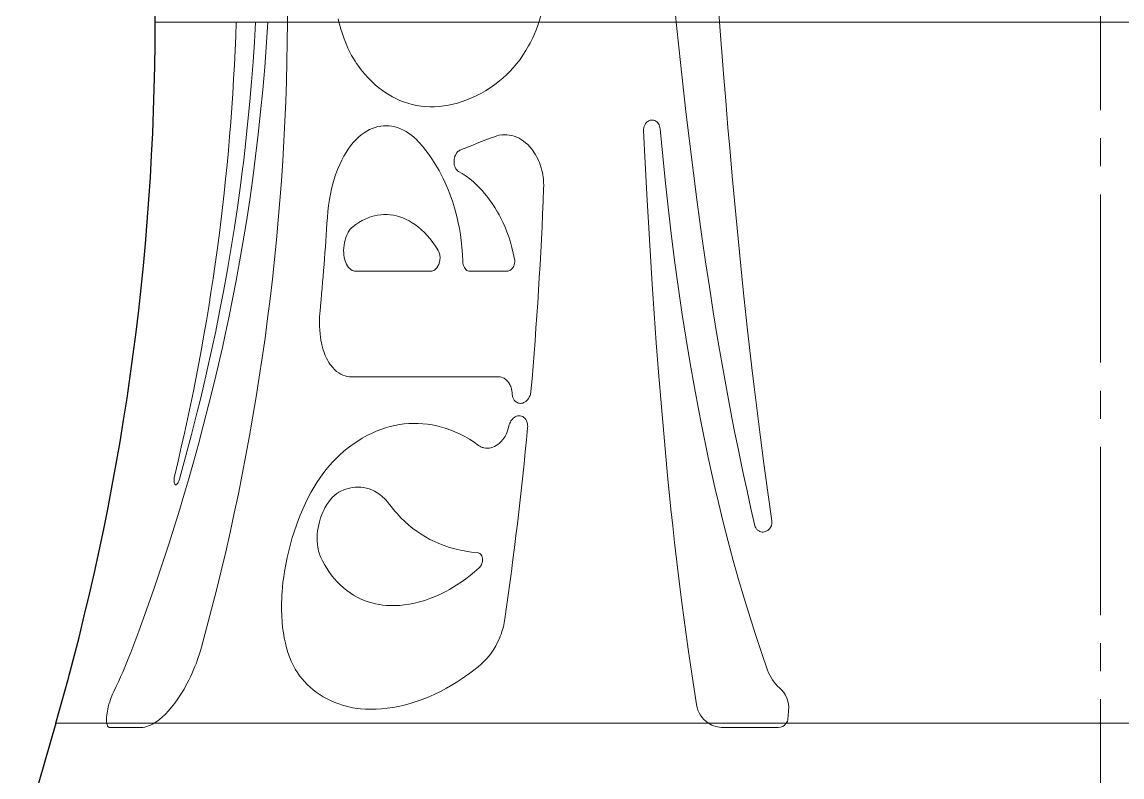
# Model space of a CAD drawing. Extents: x -234 to 800, y -95 to 506.
# Drawn here: x 591.84 to 626.16, y 58.98 to 82.52 of the extents above; entities that cross this region are included whole.
import ezdxf

# ---------------------------------------------------------------- set-up
doc = ezdxf.new("R2010")
doc.units = 0
doc.header["$LTSCALE"] = 7
doc.header["$MEASUREMENT"] = 0
doc.linetypes.add('CENTER2', pattern=[1.125, 0.75, -0.125, 0.125, -0.125])
for name, color, linetype, lineweight in [('1', 1, 'CENTER2', 15), ('3', 3, 'CONTINUOUS', 30), ('8', 252, 'CONTINUOUS', 15)]:
    doc.layers.add(name, color=color, linetype=linetype, lineweight=lineweight)

msp = doc.modelspace()

# ---------------------------------------------------------------- linework, layer by layer
at = {"layer": '1'}
msp.add_line((625.4912, 242.5247), (625.4912, -1.9753), dxfattribs=at)
at = {"layer": '3'}
msp.add_line((592.8906, 60.6521), (591.8352, 57.004), dxfattribs=at)
for centre, radius, start, end in [((475.0712, 82.5247), 120.92, 0, 6.97865), ((517.2912, 82.5247), 78.7, 343.863616, 0)]:
    msp.add_arc(centre, radius, start, end, dxfattribs=at)
at = {"layer": '8', "lineweight": 13, "ltscale": 0.383924}
msp.add_line((611.3481, 82.5247), (595.9912, 82.5247), dxfattribs=at)
at = {"layer": '8', "lineweight": 13}
for p, q in [((654.9912, 82.5247), (611.3481, 82.5247)), ((658.0917, 60.6521), (609.8617, 60.6521))]:
    msp.add_line(p, q, dxfattribs=at)
at = {"layer": '8', "lineweight": 13, "ltscale": 0.0583}
msp.add_line((604.5894, 74.7502), (602.2575, 74.7502), dxfattribs=at)
at = {"layer": '8', "lineweight": 13, "ltscale": 0.028964}
msp.add_line((605.8156, 74.7502), (606.9742, 74.7502), dxfattribs=at)
at = {"layer": '8', "lineweight": 13, "ltscale": 0.114301}
msp.add_line((606.7022, 71.4574), (602.1301, 71.4574), dxfattribs=at)
at = {"layer": '8', "lineweight": 13, "ltscale": 0.424276}
msp.add_line((609.8617, 60.6521), (592.8906, 60.6521), dxfattribs=at)
at = {"layer": '8', "lineweight": 13, "ltscale": 0.024347}
msp.add_line((595.553, 60.5188), (594.5791, 60.5188), dxfattribs=at)
at = {"layer": '8', "lineweight": 13, "ltscale": 0.042724}
msp.add_line((615.434, 60.5188), (613.725, 60.5188), dxfattribs=at)
at = {"layer": '8', "lineweight": 13}
for points in [[(595.2312, 62.8635), (595.4766, 63.5241), (595.7179, 64.1924), (595.9548, 64.8683), (596.187, 65.5519), (596.4141, 66.2432), (596.5303, 66.6062), (596.6449, 66.9712), (596.7557, 67.3303), (596.8648, 67.6913), (597.0275, 68.2428), (597.1866, 68.7988), (597.3418, 69.3595), (597.4932, 69.9249), (597.6708, 70.6152), (597.8424, 71.3124), (598.0075, 72.0164), (598.0876, 72.371), (598.1659, 72.7272), (598.2877, 73.3006), (598.4049, 73.8783), (598.5175, 74.4602), (598.6252, 75.0462), (598.7279, 75.6362), (598.8374, 76.3047), (598.9403, 76.9782), (599.0364, 77.6564), (599.1254, 78.3392), (599.2074, 79.0266), (599.282, 79.7182), (599.3491, 80.4141), (599.3798, 80.7635), (599.4085, 81.1139), (599.4438, 81.5826), (599.4756, 82.0529), (599.5038, 82.5247)], [(599.1234, 82.5247), (599.0885, 81.8999), (599.0474, 81.2777), (599.0003, 80.6582), (598.9472, 80.0417), (598.8882, 79.4282), (598.8234, 78.8179), (598.7531, 78.2109), (598.7094, 77.8583), (598.6639, 77.5069), (598.5675, 76.8077), (598.4639, 76.1135), (598.3534, 75.4243), (598.236, 74.7403), (598.1227, 74.118), (598.004, 73.5001), (597.8802, 72.887), (597.7512, 72.2784), (597.6174, 71.6747), (597.4788, 71.0757), (597.3934, 70.7186), (597.3064, 70.3632), (597.1276, 69.6577), (596.9428, 68.9591), (596.7521, 68.2675)], [(601.7273, 82.5247), (601.7027, 82.6281)], [(602.3152, 81.1755), (602.2729, 81.2358), (602.2311, 81.2988), (602.1763, 81.3873), (602.1224, 81.4813), (602.0697, 81.5809), (602.0078, 81.7087), (601.9477, 81.8464), (601.8895, 81.995), (601.8334, 82.1554), (601.7798, 82.3288), (601.7531, 82.4248), (601.7273, 82.5247)], [(607.9682, 82.5247), (607.9196, 82.3851), (607.8686, 82.2523), (607.8156, 82.1262), (607.7751, 82.0364), (607.7336, 81.95), (607.6908, 81.8656), (607.6473, 81.7844), (607.5592, 81.632), (607.469, 81.4903), (607.377, 81.3583), (607.325, 81.2887), (607.2726, 81.2218), (607.1668, 81.0959), (607.0601, 80.98), (606.9526, 80.8735), (606.8442, 80.7755), (606.7352, 80.6857)], [(614.7108, 66.8135), (614.5854, 67.3548), (614.463, 67.9005), (614.3435, 68.4506), (614.2567, 68.8616), (614.1714, 69.2751), (614.0859, 69.6998), (614.002, 70.127), (613.8405, 70.9798), (613.6849, 71.8422), (613.535, 72.714), (613.4085, 73.4845), (613.2861, 74.262), (613.1678, 75.0463), (613.0534, 75.8373), (612.9793, 76.3682), (612.9068, 76.9019), (612.7669, 77.9775), (612.6333, 79.0636), (612.5655, 79.6381), (612.4999, 80.2111), (612.3743, 81.3576), (612.2538, 82.5247)], [(613.6036, 82.5247), (613.7292, 80.91), (613.7975, 80.0699), (613.8676, 79.2326), (613.9333, 78.4708), (614.0008, 77.7118), (614.1103, 76.5247), (614.2245, 75.3452), (614.3437, 74.1737), (614.4681, 73.0107), (614.539, 72.3751), (614.6116, 71.7424), (614.6816, 71.1497), (614.7532, 70.5596), (614.8676, 69.6516), (614.9863, 68.7499), (615.1096, 67.8546), (615.2377, 66.9659)], [(606.7352, 80.6857), (606.5893, 80.5757), (606.4434, 80.4748), (606.2976, 80.3826), (606.1521, 80.2987), (606.0069, 80.2231), (605.8621, 80.1554), (605.7178, 80.0954), (605.5741, 80.043), (605.4311, 79.9981), (605.2888, 79.9605), (605.1426, 79.9293), (604.9974, 79.9057), (604.8532, 79.8897), (604.7101, 79.8813), (604.5681, 79.8804), (604.4273, 79.887), (604.2877, 79.9012), (604.1493, 79.923), (604.0122, 79.9524), (603.8764, 79.9895), (603.7419, 80.0345), (603.6751, 80.06), (603.6087, 80.0875), (603.5032, 80.1358), (603.3986, 80.1894), (603.2949, 80.2485), (603.1922, 80.3131), (603.0905, 80.3834), (602.9753, 80.4711), (602.8614, 80.5668), (602.749, 80.6708), (602.638, 80.7833), (602.5287, 80.9046), (602.421, 81.0353), (602.3152, 81.1755)], [(611.2332, 79.1306), (611.233, 79.1605), (611.2351, 79.1902), (611.2394, 79.2186), (611.2454, 79.245), (611.2605, 79.2894), (611.2786, 79.3266), (611.298, 79.3569), (611.3134, 79.3764), (611.3292, 79.3935), (611.3476, 79.4102), (611.3663, 79.4243), (611.4016, 79.4448), (611.4376, 79.4582), (611.474, 79.4652), (611.5095, 79.4661), (611.5448, 79.4612), (611.5798, 79.4502), (611.6144, 79.4327), (611.6482, 79.4077), (611.6757, 79.3797), (611.7017, 79.344), (611.7183, 79.3136), (611.7327, 79.2778), (611.7441, 79.2349), (611.7497, 79.1968)], [(601.3654, 76.4276), (601.3807, 76.6176), (601.4022, 76.804), (601.4293, 76.9839), (601.4609, 77.1551), (601.4974, 77.3212), (601.5371, 77.4771), (601.5795, 77.6229), (601.624, 77.759), (601.6545, 77.8446), (601.6858, 77.9263), (601.7498, 78.0786), (601.8156, 78.2176), (601.882, 78.3432), (601.9496, 78.4581), (602.0183, 78.5632), (602.0879, 78.6595), (602.1705, 78.7615), (602.254, 78.8529), (602.3383, 78.9342), (602.4232, 79.0062), (602.5087, 79.0692), (602.5948, 79.1237), (602.6815, 79.1701), (602.7676, 79.2083), (602.8543, 79.2391), (602.9414, 79.2626), (603.0289, 79.279), (603.1168, 79.2883), (603.2049, 79.2906), (603.2932, 79.286), (603.3817, 79.2742), (603.4702, 79.2555), (603.5588, 79.2295), (603.6475, 79.1962), (603.736, 79.1554), (603.8244, 79.1069), (603.9125, 79.0503), (603.9913, 78.9924), (604.0697, 78.9275), (604.1475, 78.8552), (604.2245, 78.7751)], [(606.5767, 78.9476), (606.6542, 78.9728), (606.7319, 78.9911), (606.8097, 79.0025), (606.8875, 79.0073), (606.9654, 79.0054), (607.0433, 78.9969), (607.1211, 78.9816), (607.1987, 78.9595), (607.2761, 78.9302), (607.3457, 78.8976), (607.4148, 78.8586), (607.4833, 78.8133), (607.5508, 78.7613), (607.6172, 78.7023), (607.6839, 78.6337), (607.7494, 78.5561), (607.7815, 78.5135), (607.8132, 78.4682), (607.8546, 78.4032), (607.8949, 78.3325), (607.9338, 78.2557), (607.9579, 78.2026), (607.9811, 78.1466), (608.0105, 78.0668), (608.0375, 77.9812), (608.0617, 77.8892), (608.0755, 77.8268), (608.0877, 77.7618), (608.098, 77.6948), (608.1062, 77.6254), (608.1137, 77.5292), (608.1169, 77.4299), (608.1153, 77.3288)], [(612.8841, 61.237), (612.7556, 62.0592), (612.6333, 62.8893), (612.5169, 63.7273), (612.4062, 64.5731), (612.301, 65.4267), (612.2012, 66.288), (612.1437, 66.8083), (612.0879, 67.3313), (611.9816, 68.3852), (611.8817, 69.4492), (611.7881, 70.5229), (611.7002, 71.606), (611.6311, 72.5153), (611.5656, 73.4306), (611.5035, 74.3514), (611.459, 75.0455), (611.4163, 75.7425), (611.3359, 77.1444), (611.2831, 78.1353), (611.2332, 79.1306)], [(611.7497, 79.1968), (611.8304, 78.3437), (611.9171, 77.498), (612.0098, 76.6603), (612.1086, 75.8311), (612.2136, 75.0108), (612.3247, 74.1999), (612.442, 73.3985), (612.5615, 72.6329), (612.687, 71.8765), (612.8185, 71.1296), (612.9562, 70.3922), (613.0278, 70.0245), (613.1011, 69.6592), (613.1748, 69.3017), (613.25, 68.9466), (613.3535, 68.4734), (613.4599, 68.0046), (613.569, 67.5402), (613.7189, 66.9278), (613.8739, 66.3232), (614.034, 65.7264), (614.1993, 65.1374), (614.3697, 64.5561), (614.5453, 63.9824), (614.7261, 63.4163), (614.9122, 62.8578), (615.1036, 62.3066)], [(604.2245, 78.7751), (604.3321, 78.6522), (604.4388, 78.5201), (604.5442, 78.3787), (604.6483, 78.2271), (604.7507, 78.0647), (604.8012, 77.9792), (604.8512, 77.8906), (604.917, 77.7676), (604.9817, 77.6386), (605.045, 77.5035), (605.1219, 77.3254), (605.1959, 77.1366), (605.2663, 76.9364), (605.3001, 76.8318), (605.3327, 76.7239), (605.3744, 76.5747), (605.4136, 76.4195), (605.4501, 76.258), (605.4848, 76.0833), (605.5157, 75.9018), (605.5423, 75.7135), (605.5662, 75.4979), (605.5838, 75.2743), (605.5943, 75.0444)], [(605.4602, 77.8661), (605.431, 77.8862), (605.4031, 77.9132), (605.3766, 77.9487), (605.364, 77.9703), (605.3521, 77.9951), (605.3373, 78.0352), (605.3254, 78.0838), (605.3208, 78.1142), (605.318, 78.1469), (605.3174, 78.1812), (605.3193, 78.2158), (605.3237, 78.2516), (605.3303, 78.2853), (605.3384, 78.3158), (605.3476, 78.3429), (605.3593, 78.371), (605.3717, 78.396), (605.3983, 78.4379), (605.4257, 78.4704), (605.4515, 78.4938), (605.4777, 78.5119), (605.504, 78.5251)], [(607.2063, 75.1318), (607.1682, 75.3165), (607.1252, 75.4919), (607.0781, 75.6583), (607.0256, 75.8215), (606.9699, 75.9758), (606.9115, 76.1217), (606.8507, 76.2599), (606.81, 76.3458), (606.7685, 76.4289), (606.7243, 76.5129), (606.6793, 76.5939), (606.5894, 76.744), (606.5095, 76.8663), (606.4283, 76.9811), (606.346, 77.089), (606.2629, 77.1901), (606.207, 77.2541), (606.1509, 77.3153), (606.0378, 77.4299), (605.9237, 77.5347), (605.8088, 77.6303), (605.6932, 77.7172), (605.5769, 77.7957), (605.4602, 77.8661)], [(602.1593, 76.1402), (602.2547, 76.2121), (602.3505, 76.2759), (602.4466, 76.3318), (602.5432, 76.3801), (602.6402, 76.421), (602.7374, 76.4547), (602.835, 76.4814), (602.9329, 76.5011), (603.0311, 76.5139), (603.1295, 76.5199), (603.228, 76.5191), (603.3267, 76.5115), (603.4253, 76.4971), (603.5239, 76.4759), (603.6225, 76.4477), (603.7209, 76.4125), (603.8192, 76.3701), (603.9173, 76.3203), (604.0152, 76.2628), (604.1128, 76.1974), (604.2099, 76.1238), (604.3064, 76.0416), (604.3955, 75.9569), (604.4838, 75.8638), (604.571, 75.762), (604.657, 75.6508), (604.7414, 75.5297), (604.8237, 75.3981)], [(602.2575, 74.7502), (602.2167, 74.7533), (602.1767, 74.7629), (602.1376, 74.7789), (602.0994, 74.8017), (602.0622, 74.8319), (602.0263, 74.8701), (601.9916, 74.9177), (601.9589, 74.976), (601.9382, 75.0229), (601.919, 75.0767), (601.9018, 75.1386), (601.8903, 75.194), (601.8813, 75.2555), (601.8753, 75.323), (601.8733, 75.3964), (601.8763, 75.4822), (601.8852, 75.568), (601.8993, 75.6497), (601.917, 75.7247), (601.9425, 75.8065), (601.9702, 75.8766), (601.9988, 75.9363), (602.019, 75.9725), (602.0394, 76.0052), (602.0811, 76.0619), (602.12, 76.1049), (602.1593, 76.1402)], [(604.8237, 75.3981), (604.8459, 75.3537), (604.8562, 75.3263), (604.8654, 75.2953), (604.8725, 75.2627), (604.8777, 75.2266), (604.8803, 75.1929), (604.8806, 75.1568), (604.8785, 75.1201), (604.8741, 75.0842), (604.8673, 75.0484), (604.8588, 75.0152), (604.8492, 74.9855), (604.8387, 74.9586), (604.8254, 74.9298), (604.8116, 74.9043), (604.7832, 74.8617), (604.7538, 74.8277), (604.7208, 74.7985), (604.6877, 74.7768), (604.6546, 74.7618), (604.6218, 74.7531), (604.5894, 74.7502)], [(605.5943, 75.0444), (605.5975, 75.0013), (605.6041, 74.9631), (605.6118, 74.9337), (605.6206, 74.9078), (605.6407, 74.865), (605.6629, 74.8314), (605.691, 74.8008), (605.721, 74.7779), (605.7521, 74.7622), (605.7837, 74.7531), (605.8156, 74.7502)], [(606.9742, 74.7502), (607.0011, 74.7523), (607.0278, 74.7587), (607.0565, 74.7705), (607.0848, 74.7878), (607.1132, 74.8118), (607.1417, 74.8442), (607.1615, 74.8738), (607.1805, 74.9107), (607.1968, 74.955), (607.207, 74.9989), (607.2121, 75.0478), (607.2115, 75.0919), (607.2063, 75.1318)], [(602.1301, 71.4574), (602.0584, 71.4608), (601.9878, 71.4709), (601.9184, 71.4878), (601.8502, 71.5117), (601.7833, 71.5427), (601.7179, 71.5811), (601.654, 71.6272), (601.5917, 71.6814), (601.5306, 71.7449), (601.4718, 71.8175), (601.4432, 71.8575), (601.4153, 71.9), (601.3748, 71.9691), (601.3357, 72.0449), (601.2985, 72.1281), (601.2632, 72.2194), (601.2268, 72.3318), (601.1939, 72.4564), (601.1791, 72.5237), (601.1655, 72.5946), (601.1495, 72.6952), (601.1364, 72.8028), (601.1266, 72.9178), (601.1206, 73.0417), (601.1191, 73.1729), (601.1226, 73.3092), (601.1316, 73.4491), (601.1354, 73.4927)], [(607.1318, 70.9381), (607.1291, 70.9767), (607.1246, 71.0129), (607.1116, 71.0791), (607.101, 71.1173), (607.089, 71.1524), (607.0749, 71.1867), (607.0598, 71.218), (607.0284, 71.2708), (606.9949, 71.315), (606.9647, 71.3473), (606.9337, 71.3746), (606.9021, 71.3974), (606.8781, 71.4119), (606.8538, 71.4242), (606.8044, 71.4428), (606.7538, 71.4538), (606.7022, 71.4574)], [(607.7194, 71.0034), (607.7149, 70.9679), (607.7082, 70.9337), (607.6994, 70.9017), (607.6893, 70.8725), (607.6677, 70.8242), (607.6442, 70.784), (607.6196, 70.7504), (607.6015, 70.7296), (607.5833, 70.7114), (607.562, 70.693), (607.5408, 70.6774), (607.5015, 70.6548), (607.4628, 70.6396), (607.4246, 70.631), (607.3866, 70.6287), (607.349, 70.6327), (607.3177, 70.6411), (607.2865, 70.6548), (607.256, 70.674), (607.2269, 70.6992), (607.1994, 70.7314), (607.1746, 70.7716), (607.1555, 70.8154), (607.1468, 70.8429), (607.1395, 70.8738), (607.1346, 70.9046), (607.1318, 70.9381)], [(607.0299, 69.916), (607.0425, 69.9656), (607.0583, 70.0092), (607.0761, 70.0472), (607.0951, 70.0801), (607.1228, 70.1189), (607.1509, 70.1505), (607.1792, 70.1762), (607.2004, 70.1922), (607.2216, 70.2058), (607.264, 70.2263), (607.3065, 70.2387), (607.3464, 70.2434), (607.3858, 70.2412), (607.4246, 70.2322), (607.4626, 70.2158), (607.4813, 70.2046), (607.4996, 70.1912), (607.5293, 70.1634), (607.5566, 70.1288), (607.57, 70.107), (607.5826, 70.0821), (607.5933, 70.0559), (607.6028, 70.0261), (607.6107, 69.992), (607.616, 69.9535), (607.618, 69.911), (607.6158, 69.8663)], [(601.7398, 69.0095), (601.8826, 69.1346), (602.0255, 69.2501), (602.1686, 69.3564), (602.3119, 69.4537), (602.4553, 69.5424), (602.599, 69.6228), (602.7429, 69.695), (602.8871, 69.7593), (603.0316, 69.8159), (603.1764, 69.8649), (603.3215, 69.9065), (603.4669, 69.9408), (603.6127, 69.9678), (603.7588, 69.9876), (603.9051, 70.0002), (604.0509, 70.0057), (604.1968, 70.0042), (604.3427, 69.9956), (604.4887, 69.98), (604.6347, 69.9572), (604.7807, 69.9274), (604.9266, 69.8903), (605.0724, 69.8459), (605.2182, 69.7941), (605.3638, 69.7347), (605.5091, 69.6676), (605.6542, 69.5925), (605.7989, 69.5093), (605.9431, 69.4177), (606.0866, 69.3175)], [(606.0866, 69.3175), (606.1224, 69.2938), (606.1589, 69.274), (606.196, 69.2582), (606.2242, 69.2486), (606.2527, 69.2411), (606.3056, 69.2323), (606.3593, 69.2298), (606.4138, 69.2336), (606.4689, 69.2438), (606.5248, 69.2606), (606.5812, 69.2842), (606.6379, 69.3153), (606.6896, 69.3502), (606.7405, 69.3918), (606.791, 69.441), (606.8412, 69.4996), (606.8758, 69.5469), (606.9096, 69.6002), (606.9424, 69.6606), (606.9678, 69.7157), (606.9914, 69.7765), (607.0125, 69.8435), (607.0299, 69.916)], [(600.65, 61.95), (600.5735, 62.0365), (600.4999, 62.1303), (600.4294, 62.2319), (600.3622, 62.3417), (600.2985, 62.4601), (600.2384, 62.588), (600.1821, 62.726), (600.1355, 62.8584), (600.0925, 63), (600.0536, 63.1516), (600.0191, 63.3143), (599.9922, 63.4705), (599.9698, 63.637), (599.9524, 63.8143), (599.9405, 64.0029), (599.9349, 64.2028), (599.9361, 64.4141), (599.9398, 64.529), (599.9455, 64.6468), (599.9533, 64.7642), (599.9633, 64.8839), (599.9803, 65.0491), (600.0015, 65.2177), (600.0269, 65.3887), (600.0647, 65.6061), (600.1086, 65.8225), (600.1577, 66.0353), (600.2113, 66.2425), (600.2686, 66.4425), (600.3062, 66.5639), (600.3447, 66.682), (600.3866, 66.8034), (600.4292, 66.921), (600.5141, 67.1385), (600.5975, 67.3345), (600.6821, 67.518), (600.7675, 67.6897), (600.8534, 67.8503), (600.945, 68.0097), (601.0368, 68.1584), (601.1289, 68.2972), (601.2212, 68.4269), (601.3247, 68.5623), (601.4282, 68.6874), (601.5318, 68.8032), (601.6356, 68.9104), (601.7398, 69.0095)], [(596.7521, 68.2675), (596.7414, 68.2332), (596.7307, 68.2043), (596.7102, 68.1599), (596.6908, 68.1286), (596.6708, 68.1054), (596.6522, 68.0922), (596.6435, 68.089), (596.6352, 68.088), (596.6272, 68.0891), (596.6197, 68.0924), (596.6126, 68.098), (596.606, 68.1058), (596.5944, 68.1294), (596.5868, 68.1585), (596.5821, 68.1985), (596.582, 68.2546), (596.5878, 68.3164), (596.6024, 68.3938)], [(601.7882, 67.8954), (601.878, 67.934), (601.9675, 67.9652), (602.0567, 67.9892), (602.1455, 68.0062), (602.2338, 68.0161), (602.3217, 68.0191), (602.4089, 68.0151), (602.4955, 68.0042), (602.5814, 67.9863), (602.6668, 67.9611), (602.7513, 67.9287), (602.8348, 67.8889), (602.9173, 67.8414), (602.9985, 67.7858), (603.0785, 67.7218), (603.1571, 67.6488), (603.1959, 67.6086), (603.2342, 67.5659), (603.2718, 67.521), (603.3089, 67.4733)], [(601.1544, 65.8468), (601.122, 65.9257), (601.1072, 65.9693), (601.0936, 66.0161), (601.0775, 66.0837), (601.0641, 66.158), (601.0539, 66.2398), (601.0473, 66.3356), (601.0463, 66.44), (601.0518, 66.5535), (601.0617, 66.6498), (601.0764, 66.7479), (601.0957, 66.845), (601.1188, 66.9391), (601.1538, 67.0556), (601.1926, 67.163), (601.2332, 67.2588), (601.2602, 67.3158), (601.2876, 67.3689), (601.3178, 67.423), (601.3482, 67.4731), (601.4063, 67.5591), (601.4648, 67.6339), (601.53, 67.706), (601.5953, 67.7675), (601.6602, 67.8191), (601.7246, 67.8615), (601.7882, 67.8954)], [(603.3089, 67.4733), (603.365, 67.4002), (603.4219, 67.3292), (603.4804, 67.2596), (603.5397, 67.1921), (603.6596, 67.0645), (603.7824, 66.945), (603.907, 66.8342), (604.0342, 66.7309), (604.1638, 66.6348), (604.2958, 66.5459), (604.4301, 66.4639), (604.5666, 66.3885), (604.7052, 66.3197), (604.846, 66.2572), (604.9546, 66.2138), (605.0644, 66.174), (605.1753, 66.1377), (605.2589, 66.1129), (605.3432, 66.0899), (605.4287, 66.0688), (605.5149, 66.0495), (605.6884, 66.0169), (605.8641, 65.9918), (606.0421, 65.9742)], [(615.2377, 66.9659), (615.2403, 66.9413), (615.2408, 66.9153), (615.239, 66.889), (615.235, 66.8633), (615.2289, 66.8377), (615.2214, 66.8147), (615.2029, 66.774), (615.1889, 66.7506), (615.1741, 66.7299), (615.1433, 66.6959), (615.1115, 66.6695), (615.0791, 66.6493), (615.0422, 66.6327), (615.0052, 66.6221), (614.9684, 66.617), (614.9319, 66.6172), (614.8958, 66.6228), (614.86, 66.6341), (614.8256, 66.6514), (614.7925, 66.6757), (614.776, 66.6914), (614.7601, 66.7098), (614.746, 66.7296), (614.7329, 66.7526), (614.7206, 66.7807), (614.7108, 66.8135)], [(606.0421, 65.9742), (606.075, 65.9681), (606.1064, 65.9549), (606.1218, 65.9453), (606.1367, 65.9333), (606.1507, 65.9193), (606.1641, 65.9026), (606.1812, 65.874), (606.1957, 65.8379), (606.2015, 65.8163), (606.2058, 65.7921), (606.2085, 65.7462), (606.2039, 65.6953), (606.1983, 65.6677), (606.1909, 65.6419), (606.1728, 65.5971), (606.1491, 65.5556), (606.124, 65.5227), (606.0987, 65.4967)], [(606.0987, 65.4967), (605.9594, 65.3752), (605.8204, 65.2617), (605.6817, 65.1558), (605.5434, 65.0574), (605.4056, 64.9659), (605.2912, 64.895), (605.1773, 64.8286), (605.0638, 64.7666), (604.9791, 64.723), (604.8947, 64.6818), (604.7301, 64.6079), (604.5668, 64.5427), (604.4051, 64.4862), (604.245, 64.4382), (604.0866, 64.3985), (603.9301, 64.367), (603.7755, 64.3436), (603.623, 64.3282), (603.4726, 64.3208), (603.3981, 64.3201), (603.3243, 64.3214), (603.2073, 64.3276), (603.0918, 64.3389), (602.9778, 64.3554), (602.8653, 64.377), (602.7544, 64.404), (602.6355, 64.4394), (602.5186, 64.4813), (602.404, 64.5296), (602.2915, 64.5847), (602.1814, 64.6465), (602.0736, 64.7153), (601.9684, 64.7912), (601.8657, 64.8746), (601.7662, 64.9652), (601.6695, 65.0638), (601.5756, 65.1707), (601.5298, 65.2274), (601.4847, 65.2863), (601.4142, 65.3855), (601.3458, 65.4908), (601.2796, 65.6026), (601.2158, 65.7212), (601.1544, 65.8468)], [(606.9082, 63.9105), (606.8868, 63.7849), (606.8589, 63.6619), (606.8254, 63.5433), (606.7873, 63.4307), (606.7617, 63.3636), (606.7349, 63.2991), (606.6782, 63.1775), (606.6183, 63.0653), (606.5563, 62.9621), (606.4927, 62.8671), (606.4524, 62.8117), (606.4119, 62.7592), (606.3303, 62.6622), (606.2483, 62.5748), (606.1606, 62.491), (606.073, 62.4161)], [(597.4348, 63.0255), (597.382, 62.8461), (597.3255, 62.6739), (597.2663, 62.5106), (597.223, 62.3998), (597.1792, 62.2941), (597.1347, 62.1925), (597.09, 62.0957), (597.0409, 61.9948), (596.9917, 61.8989), (596.9418, 61.8062), (596.892, 61.7181), (596.7942, 61.5565), (596.6982, 61.4113), (596.6046, 61.2812), (596.5035, 61.1526), (596.4054, 61.0388), (596.3101, 60.9385), (596.2175, 60.8505), (596.1275, 60.7739), (596.04, 60.7078), (595.9551, 60.6521)], [(606.073, 62.4161), (605.9402, 62.3114), (605.8076, 62.2118), (605.6754, 62.1173), (605.5768, 62.0497), (605.4784, 61.9849), (605.3798, 61.9223), (605.2815, 61.8623), (605.0864, 61.7501), (604.8927, 61.6476), (604.7004, 61.5544), (604.5097, 61.4702), (604.3206, 61.3948), (604.1331, 61.3279), (603.9474, 61.2694), (603.7635, 61.2192), (603.5816, 61.1771), (603.4049, 61.1436), (603.2304, 61.1179), (603.0583, 61.0999), (602.8886, 61.0895), (602.7215, 61.0869), (602.5571, 61.0919), (602.3954, 61.1047), (602.3155, 61.114), (602.2364, 61.1252), (602.158, 61.1383), (602.0804, 61.1535), (601.9577, 61.1818), (601.8369, 61.2152), (601.7181, 61.2539), (601.6013, 61.2977), (601.4866, 61.347), (601.3578, 61.4101), (601.2319, 61.4806), (601.17, 61.5187), (601.109, 61.5586), (601.0129, 61.6265), (600.9189, 61.6995), (600.827, 61.7777), (600.7374, 61.8611), (600.65, 61.95)], [(594.4801, 60.6521), (594.4742, 60.7003), (594.4719, 60.7585), (594.4739, 60.8287), (594.4822, 60.9186), (594.4988, 61.0277), (594.512, 61.0948), (594.5284, 61.1666), (594.5487, 61.2443), (594.5713, 61.3208), (594.5947, 61.3923), (594.6182, 61.4576), (594.6605, 61.562), (594.7004, 61.6472)], [(594.5791, 60.5188), (594.56, 60.5213), (594.5425, 60.5288), (594.5268, 60.541), (594.517, 60.5524), (594.5081, 60.5659), (594.4991, 60.5841), (594.4913, 60.6049), (594.4801, 60.6521)], [(595.9551, 60.6521), (595.911, 60.6264), (595.8671, 60.6034), (595.8271, 60.5844), (595.7875, 60.5678), (595.7265, 60.5466), (595.6669, 60.5312), (595.609, 60.522), (595.553, 60.5188)]]:
    msp.add_lwpolyline(points, dxfattribs=at)
for centre, radius, start, end in [((764.2219, 97.685), 152.7224, 180.17579, 185.69696), ((858.8335, 101.0231), 245.9266, 180.886909, 184.31382), ((494.69, 83.0692), 105.4314, 359.704096, 5.790179), ((603.3191, 84.0429), 4.891, 341.91536, 0.54042), ((529.4548, 84.7066), 69.0997, 346.345161, 358.190547), ((616.9714, 50.9792), 29.8375, 110.38794, 112.60207), ((583.3211, 67.335), 12.7217, 333.44216, 339.42188), ((616.3099, 62.7276), 1.2774, 199.23746, 229.46637), ((614.938, 61.1348), 0.8255, 354.19171, 48.94646), ((613.7177, 61.3556), 0.8411, 188.0972, 236.82705), ((615.4369, 60.8278), 0.3032, 324.57814, 354.73606), ((613.7175, 61.3817), 0.8626, 237.78826, 270.50342), ((615.4276, 60.8306), 0.3123, 271.17841, 325.14607)]:
    msp.add_arc(centre, radius, start, end, dxfattribs=at)
for centre, major_axis, ratio, start_param, end_param in [((535.3845, 83.8835), (6.2508, -69.664), 0.9249267, 1.1849979, 1.4685563), ((562.129, 82.5247), (0, 78.7), 0.5856029, 4.5654648, 4.6463187), ((537.7065, 82.5247), (0, -78.7), 0.8113185, 1.4557767, 1.4932455), ((562.129, 82.5247), (0, -78.7), 0.5856029, 1.3320116, 1.4092502), ((593.0809, 82.5247), (0, -78.7), 0.2995409, 1.2911195, 1.2944382)]:
    msp.add_ellipse(centre, major_axis=major_axis, ratio=ratio, start_param=start_param, end_param=end_param, dxfattribs=at)

doc.saveas('drawing.dxf')
